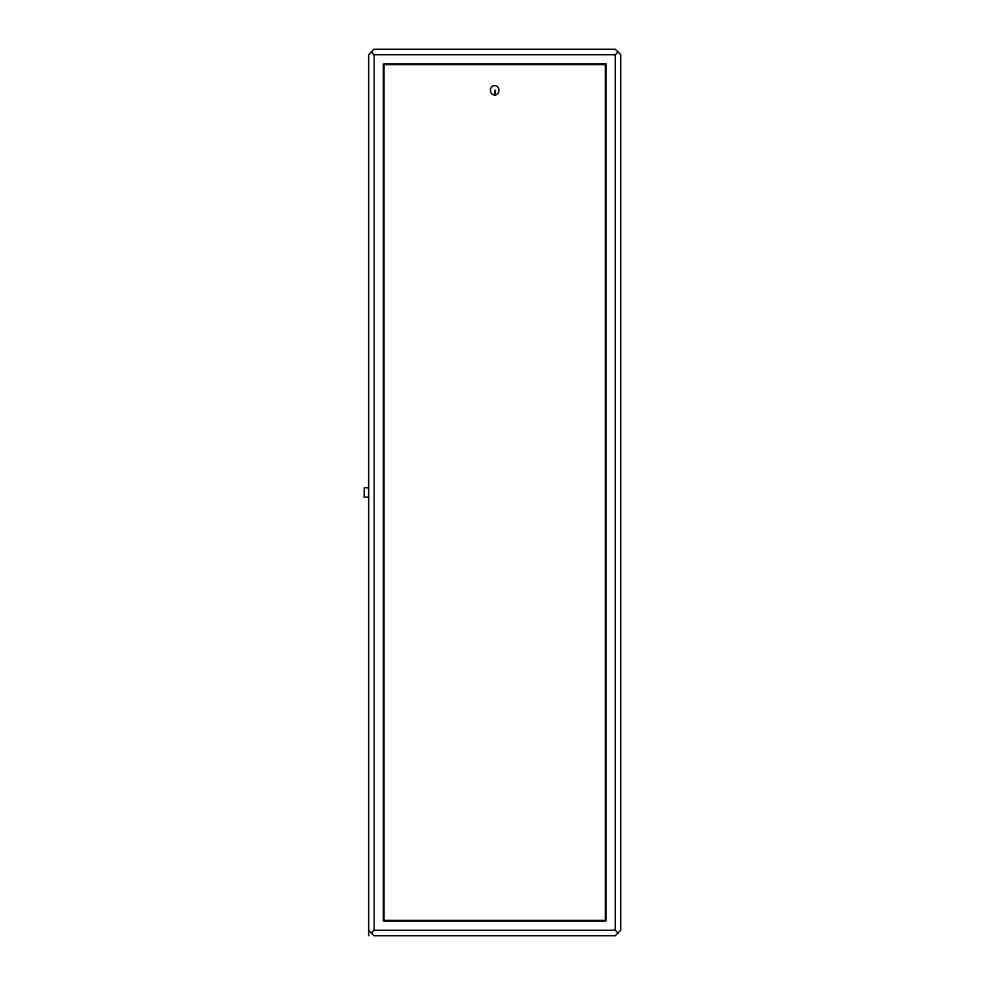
<?xml version="1.0" encoding="UTF-8"?>
<svg xmlns="http://www.w3.org/2000/svg" width="985" height="985" viewBox="0 0 985 985"><rect width="100%" height="100%" fill="white"/><g stroke="black" fill="none" stroke-linecap="round" stroke-linejoin="round"><path stroke-width="1.48" d="M495.27 90.583L495.258 94.905C489.225 95.828 488.659 85.535 494.692 85.596C500.392 85.535 500.392 95.04 494.692 94.991L495.258 90.288L494.704 90.669M618.001 933.017L615.268 930.283L615.268 54.717L618.001 51.983M371.382 933.017L374.115 930.283L374.115 54.717L371.382 51.983M374.115 54.717L615.268 54.717M368.649 487.809L364.265 487.809L364.265 497.191M364.265 497.117L368.649 497.117M374.115 930.283L615.268 930.283M368.649 930.283L374.115 935.75L615.268 935.75L620.735 930.283L620.735 54.717L615.268 49.25L374.115 49.25L368.649 54.717L368.649 935.75M606.034 63.951L383.35 63.951L383.35 921.049L606.034 921.049L606.034 63.951M605.406 64.579L383.99 64.579L383.99 920.421L605.406 920.421L605.406 64.579"/></g></svg>
